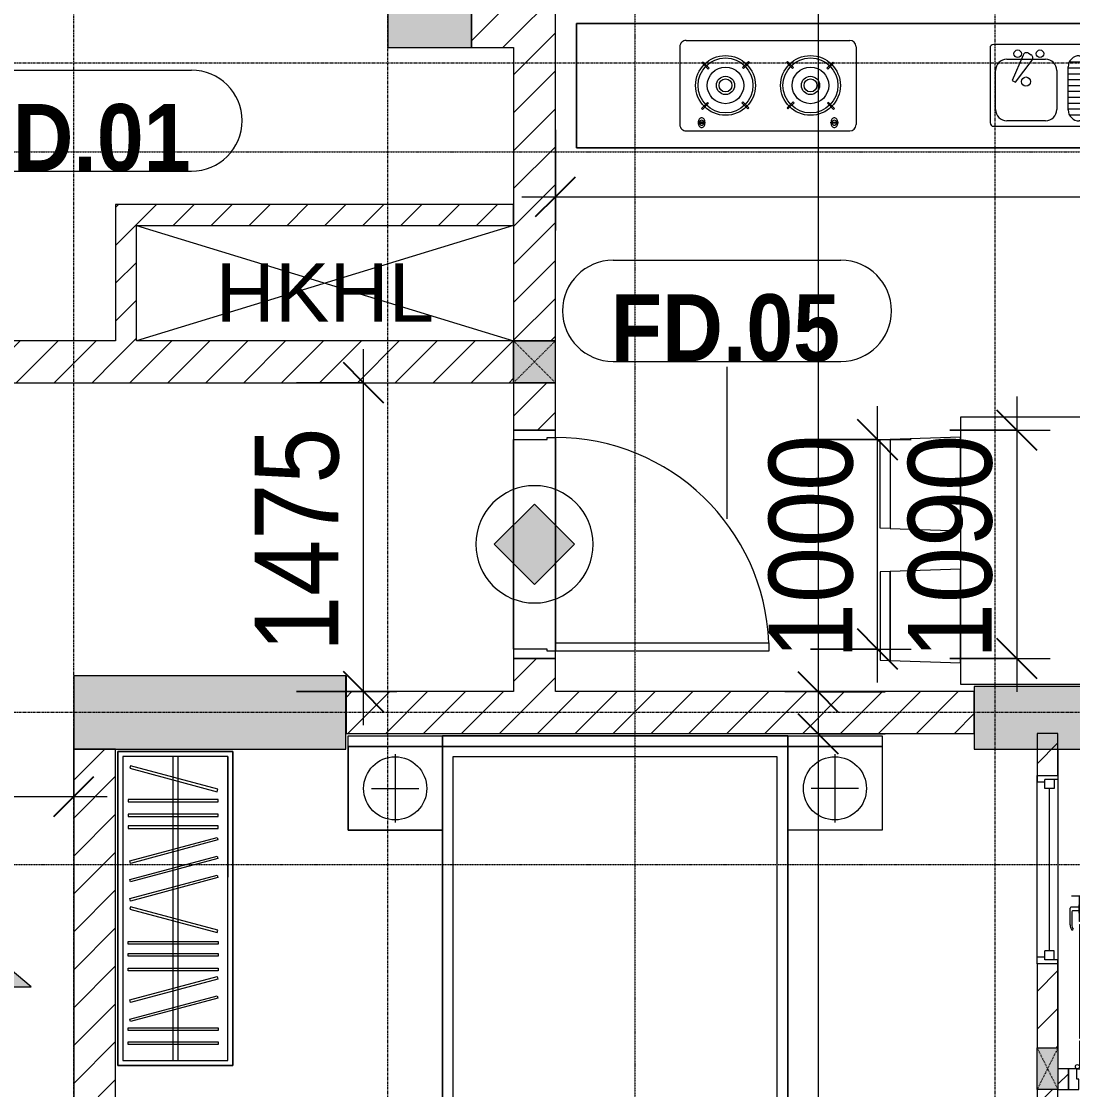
# Model space of a CAD drawing. Header units: millimetres. Extents: x 962 to 241049, y -15958 to 84407.
# Drawn here: x 107381 to 112402, y 68137 to 73237 of the extents above; entities that cross this region are included whole.
import ezdxf

# ---------------------------------------------------------------- set-up
doc = ezdxf.new("R2010")
doc.units = ezdxf.units.MM
for name, pattern in [('Dash', [6, 3, -3]), ('Dash Dot 3_16_', [7.9375, 4.7625, -1.5875, 0, -1.5875]), ('Grid Line', [22.225, 12.7, -3.175, 3.175, -3.175])]:
    doc.linetypes.add(name, pattern=pattern)
for name, color, linetype, lineweight in [('0-1', 7, 'Continuous', 5), ('0-2', 250, 'Continuous', 9), ('A-ANNO-DIMS', 211, 'Continuous', 9), ('A-ANNO-DIMS-160', 211, 'Continuous', 9), ('A-ANNO-NOTE', 131, 'Continuous', 9), ('A-DETL-GENF-1', 9, 'Continuous', 9), ('A-DETL-GENF-2', 1, 'Continuous', 9), ('A-DOOR-1', 254, 'Continuous', 9), ('A-DOOR-2', 9, 'Continuous', 9), ('A-DOOR-3', 1, 'Continuous', 9), ('A-DOOR-FRAM-1', 1, 'Continuous', 9), ('A-DOOR-IDEN', 31, 'Continuous', 9), ('A-FLOR', 192, 'Continuous', 9), ('A-FLOR-1', 250, 'Continuous', 9), ('A-FLOR-2', 9, 'Continuous', 9), ('A-GLAZ-1', 254, 'Continuous', 9), ('A-GLAZ-2', 9, 'Continuous', 9), ('A-WALL', 113, 'Continuous', 9), ('A-WALL-1', 253, 'Continuous', 18), ('A-WALL-2', 9, 'Continuous', 9), ('A-WALL-3', 113, 'Continuous', 18), ('A-WALL-PATT-1', 10, 'Continuous', 9), ('A-WALL-PATT-2', 111, 'Continuous', 9), ('G-ANNO-SYMB-1', 111, 'Dash Dot 3_16_', 18), ('G-ANNO-TEXT-1', 7, 'Continuous', 9), ('I-FURN', 30, 'Continuous', 9), ('I-FURN-1', 254, 'Continuous', 9), ('S-COLS', 52, 'Continuous', 9), ('S-COLS-1', 52, 'Continuous', 5), ('S-COLS-2', 7, 'Continuous', 18), ('S-COLS-4', 254, 'Continuous', 9), ('S-COLS-5', 253, 'Continuous', 18), ('S-COLS-6', 52, 'Continuous', 18), ('S-COLS-7', 52, 'Dash', 9), ('S-COLS-HDLN', 52, 'Dash', 9), ('S-COLS-HDLN-1', 9, 'Dash', 9), ('S-GRID-1', 1, 'Grid Line', 9)]:
    doc.layers.add(name, color=color, linetype=linetype, lineweight=lineweight)
doc.styles.add('Arial_10', font='arial_0.ttf', dxfattribs={"height": 280})
doc.styles.add('Arial_B_5', font='arialbd_0.ttf', dxfattribs={"width": 0.9, "height": 320})
doc.styles.add('UTM Avo', font='UTM Avo.ttf', dxfattribs={"width": 0.9, "height": 400})
doc.dimstyles.new('1_Dim_chi_tiet_2_5', dxfattribs={"dimscale": 304.8, "dimtxt": 399.720379, "dimasz": 0.629921, "dimexe": 0.524934, "dimexo": 0.0625, "dimgap": 0.052493, "dimtad": 1, "dimdec": 0, "dimrnd": 5, "dimzin": 0, "dimdsep": 46, "dimtxsty": 'UTM Avo', "dimblk1": 'OBLIQUE', "dimblk2": 'OBLIQUE', "dimsah": 1, "dimcen": 0.09, "dimdle": 0.524934, "dimazin": 0, "dimtfac": 1, "dimtdec": 4, "dimtix": 1, "dimtmove": 0, "dimatfit": 3, "dimfxl": 1.049869, "dimfxlon": 1, "dimtvp": 1, "dimtolj": 1, "dimtzin": 0, "dimarcsym": 2})
doc.dimstyles.new('1_Dim_chi_tiet_2_5_1', dxfattribs={"dimscale": 304.8, "dimtxt": 399.720379, "dimasz": 0.629921, "dimexe": 0.524934, "dimexo": 0.0625, "dimgap": 0.052493, "dimtad": 1, "dimdec": 0, "dimrnd": 5, "dimzin": 0, "dimdsep": 46, "dimtxsty": 'UTM Avo', "dimblk1": 'OBLIQUE', "dimblk2": 'OBLIQUE', "dimsah": 1, "dimcen": 0.09, "dimdle": 0.524934, "dimazin": 0, "dimtfac": 1, "dimtdec": 4, "dimtix": 1, "dimtmove": 0, "dimatfit": 3, "dimfxl": 1.049869, "dimfxlon": 1, "dimtvp": 1, "dimtolj": 1, "dimtzin": 0, "dimarcsym": 2})
pattern_1 = [(45, (0, 0), (-90.50967, 90.50967), [])]
pattern_2 = [(45, (63179.03, 0), (-90.50967, 90.50967), [])]

# ---------------------------------------------------------------- blocks, each defined once
blk = doc.blocks.new('NCV_TKTC_KET CAU_rvt-1-TKCS_MB TẦNG 1')
at = {"layer": 'S-COLS-1'}
for points in [[(46352.6, 73111.9), (46352.6, 73311.9), (45952.6, 73311.9), (45952.6, 73111.9)], [(45752.6, 69761.9), (45752.6, 70111.9), (44452.6, 70111.9), (44452.6, 69761.9), (44831.4, 69761.9)], [(49352.6, 69761.9), (49352.6, 70061.9), (48752.6, 70061.9), (48752.6, 69761.9)]]:
    blk.add_hatch(color=256, dxfattribs=at).paths.add_polyline_path(points)
at = {"layer": 'A-FLOR-1'}
blk.add_line((49152.9, 68237), (49152.9, 69761.9), dxfattribs=at)
at = {"layer": 'S-COLS-2'}
for p, q in [((45952.6, 73311.9), (45952.6, 73111.9)), ((46352.6, 73111.9), (46352.6, 73311.9)), ((45952.6, 73111.9), (46352.6, 73111.9)), ((44452.6, 70111.9), (44452.6, 69761.9)), ((45752.6, 70111.9), (44452.6, 70111.9)), ((45752.6, 69761.9), (45752.6, 70111.9)), ((49352.6, 70061.9), (48752.6, 70061.9)), ((48752.6, 70061.9), (48752.6, 69761.9)), ((44452.6, 69761.9), (45752.6, 69761.9)), ((48752.6, 69761.9), (49352.6, 69761.9))]:
    blk.add_line(p, q, dxfattribs=at)
blk = doc.blocks.new('M_Fixed - 900 x 1400-553215-TKCS_MB TẦNG 1')
at = {"layer": 'A-GLAZ-2'}
for p, q in [((-450, 37), (-418, 37)), ((-431, -63), (-431, 0)), ((-431, 0), (-387, 0)), ((-418, 0), (-418, 37)), ((-387, -44), (-387, 0)), ((387, 0), (431, 0)), ((387, -44), (387, 0)), ((418, 0), (418, 37)), ((450, 37), (418, 37)), ((431, -63), (431, 0)), ((-431, -44), (-387, -44)), ((-387, -22), (387, -22)), ((431, -44), (387, -44)), ((-450, -63), (-431, -63)), ((448.9, -63), (431, -63))]:
    blk.add_line(p, q, dxfattribs=at)
blk = doc.blocks.new('GIUONG NGU-2TAB-1600x2000 - GIUONG NGU-2TAB-1600x2000-851491-TKCS_MB TẦNG 1')
at = {"layer": 'I-FURN-1'}
for p, q in [((569.6, 2050), (1997.1, 2050)), ((1997.1, 2050), (569.6, 2050)), ((1997.1, 2000), (569.6, 2000)), ((458.5, 50), (458.5, 1938.9)), ((458.5, 1938.9), (458.5, 50)), ((508.5, 1938.9), (508.5, 100)), ((2058.2, 100), (2058.2, 1938.9)), ((2108.2, 1938.9), (2108.2, 50)), ((2108.2, 50), (2108.2, 1938.9)), ((8.5, 50), (8.5, 450.3)), ((8.5, 450.3), (458.5, 450.3)), ((8.5, 450.3), (458.5, 450.3)), ((8.5, 50), (8.5, 450.3)), ((233.5, 86.8), (233.5, 413.5)), ((458.5, 450.3), (458.5, 50)), ((458.5, 450.3), (458.5, 50)), ((2108.2, 50), (2108.2, 450.3)), ((2108.2, 450.3), (2558.2, 450.3)), ((2108.2, 450.3), (2108.2, 50)), ((2558.2, 450.3), (2108.2, 450.3)), ((2333.2, 86.8), (2333.2, 413.5)), ((2558.2, 450.3), (2558.2, 50)), ((2558.2, 50), (2558.2, 450.3)), ((120.2, 250.2), (346.8, 250.2)), ((2446.5, 250.2), (2219.8, 250.2)), ((508.5, 100), (2058.2, 100)), ((458.5, 50), (8.5, 50)), ((8.5, 0), (8.5, 50)), ((8.5, 50), (458.5, 50)), ((458.5, 50), (8.5, 50)), ((458.5, 0), (8.5, 0)), ((2108.2, 50), (458.5, 50)), ((458.5, 50), (458.5, 0)), ((458.5, 0), (458.5, 50)), ((458.5, 50), (2108.2, 50)), ((458.5, 50), (2108.2, 50)), ((2108.2, 0), (458.5, 0)), ((458.5, 0), (2108.2, 0)), ((2558.2, 50), (2108.2, 50)), ((2108.2, 50), (2558.2, 50)), ((2108.2, 0), (2108.2, 50)), ((2108.2, 50), (2108.2, 0)), ((2108.2, 50), (2558.2, 50)), ((2558.2, 0), (2108.2, 0)), ((2558.2, 50), (2558.2, 0))]:
    blk.add_line(p, q, dxfattribs=at)
for centre in [(233.5, 250.2), (2333.2, 250.2)]:
    blk.add_circle(centre, 150.7, dxfattribs=at)
for centre, radius, start, end in [((569.6, 1938.9), 111.1, 90, 180), ((569.6, 1938.9), 111.1, 90, 180), ((1997.1, 1938.9), 111.1, 0, 90), ((1997.1, 1938.9), 111.1, 360, 90), ((569.6, 1938.9), 61.1, 90, 180), ((1997.1, 1938.9), 61.1, 360, 90)]:
    blk.add_arc(centre, radius, start, end, dxfattribs=at)
blk = doc.blocks.new('TU QUAN AO-SUITE ROOM_3 - TU QUAN AO-SUITE ROOM_3-V13-TKCS_MB TẦNG 1')
at = {"layer": 'I-FURN-1'}
for p, q in [((-550, 1500), (0, 1500)), ((-550, 0), (-550, 1500)), ((0, 1500), (-550, 1500)), ((-550, 1500), (-550, 0)), ((0, 1500), (0, 0)), ((0, 0), (0, 1500)), ((-24, 1476), (-526, 1476)), ((-526, 1476), (-526, 600)), ((-526, 1476), (-526, 24)), ((-287, 576), (-287, 1476)), ((-263, 576), (-263, 1476)), ((-24, 24), (-24, 1476)), ((-480.1, 1386.9), (-480.1, 1398.9)), ((-480.1, 1398.9), (-50.1, 1398.9)), ((-480.1, 1386.9), (-480.1, 1398.9)), ((-50.1, 1386.9), (-480.1, 1386.9)), ((-50.1, 1398.9), (-50.1, 1386.9)), ((-480.1, 1320.5), (-480.1, 1332.5)), ((-480.1, 1332.5), (-50.1, 1332.5)), ((-480.1, 1320.5), (-480.1, 1332.5)), ((-50.1, 1332.5), (-50.1, 1320.5)), ((-50.1, 1320.5), (-480.1, 1320.5)), ((-478.3, 1178.1), (-61.3, 1289.9)), ((-58.2, 1278.3), (-475.2, 1166.5)), ((-61.3, 1289.9), (-58.2, 1278.3)), ((-478.3, 1086.9), (-61.3, 1198.6)), ((-475.2, 1166.5), (-478.3, 1178.1)), ((-58.2, 1187.1), (-475.2, 1075.3)), ((-61.3, 1198.6), (-58.2, 1187.1)), ((-475.2, 1075.3), (-478.3, 1086.9)), ((-480.1, 1035.3), (-480.1, 1047.3)), ((-480.1, 1047.3), (-50.1, 1047.3)), ((-480.1, 1035.3), (-480.1, 1047.3)), ((-50.1, 1035.3), (-480.1, 1035.3)), ((-50.1, 1047.3), (-50.1, 1035.3)), ((-480.1, 965.8), (-480.1, 977.8)), ((-480.1, 977.8), (-50.1, 977.8)), ((-480.1, 965.8), (-480.1, 977.8)), ((-50.1, 977.8), (-50.1, 965.8)), ((-50.1, 965.8), (-480.1, 965.8)), ((-480.1, 908.6), (-480.1, 920.6)), ((-480.1, 920.6), (-50.1, 920.6)), ((-480.1, 908.6), (-480.1, 920.6)), ((-50.1, 920.6), (-50.1, 908.6)), ((-50.1, 908.6), (-480.1, 908.6)), ((-475.2, 865.5), (-478.3, 853.9)), ((-478.3, 853.9), (-61.3, 742.1)), ((-58.2, 753.7), (-475.2, 865.5)), ((-478.3, 603.1), (-61.3, 714.9)), ((-61.3, 742.1), (-58.2, 753.7)), ((-61.3, 714.9), (-58.2, 703.3)), ((-58.2, 703.3), (-475.2, 591.5)), ((-478.3, 511.9), (-61.3, 623.6)), ((-58.2, 612.1), (-475.2, 500.3)), ((-61.3, 623.6), (-58.2, 612.1)), ((-550, 24), (-550, 576)), ((-526, 24), (-526, 600)), ((-475.2, 591.5), (-478.3, 603.1)), ((-287, 24), (-287, 576)), ((-263, 24), (-263, 576)), ((-478.3, 423.1), (-61.3, 534.9)), ((-475.2, 500.3), (-478.3, 511.9)), ((-58.2, 523.3), (-475.2, 411.5)), ((-61.3, 534.9), (-58.2, 523.3)), ((-475.2, 411.5), (-478.3, 423.1)), ((-480.1, 368.4), (-480.1, 356.4)), ((-50.1, 368.4), (-480.1, 368.4)), ((-50.1, 356.4), (-50.1, 368.4)), ((-480.1, 356.4), (-50.1, 356.4)), ((-480.1, 311.2), (-480.1, 299.2)), ((-50.1, 311.2), (-480.1, 311.2)), ((-50.1, 299.2), (-50.1, 311.2)), ((-480.1, 299.2), (-50.1, 299.2)), ((-480.1, 241.7), (-480.1, 229.7)), ((-50.1, 241.7), (-480.1, 241.7)), ((-480.1, 229.7), (-50.1, 229.7)), ((-50.1, 229.7), (-50.1, 241.7)), ((-475.2, 192.7), (-478.3, 181.1)), ((-478.3, 181.1), (-61.3, 69.4)), ((-58.2, 80.9), (-475.2, 192.7)), ((-61.3, 69.4), (-58.2, 80.9)), ((-526, 24), (-24, 24)), ((0, 0), (-550, 0)), ((-550, 0), (0, 0))]:
    blk.add_line(p, q, dxfattribs=at)
blk = doc.blocks.new('G1_SOF - BO TRU - 100x200-746114-TKCS_MB TẦNG 1')
at = {"layer": 'S-COLS'}
blk.add_hatch(color=256, dxfattribs=at).paths.add_polyline_path([(-50, -100), (50, -100), (50, 100), (-50, 100)])
at = {"layer": 'S-COLS-5'}
for p, q in [((-50, 100), (50, 100)), ((-50, -100), (-50, 100)), ((50, 100), (50, -100)), ((50, -100), (-50, -100))]:
    blk.add_line(p, q, dxfattribs=at)
at = {"layer": 'S-COLS-HDLN-1'}
for p, q in [((50, -100), (-50, 100)), ((-50, -100), (50, 100))]:
    blk.add_line(p, q, dxfattribs=at)
blk = doc.blocks.new('DOOR_CW_01 CANH MO-PANEL KINH - DIG_01-900x2200-CỬA NHÔM KÍNH-400868-TKCS_MB TẦNG 1')
at = {"layer": 'A-DETL-GENF-1'}
for p, q in [((-397, 872), (-357, 872)), ((-397, 752), (-397, 872)), ((-357, 872), (-357, 752)), ((-442, 737), (-442, 816.5)), ((-399, 820.5), (-438, 820.5)), ((-399, 831.8), (-397, 831.8)), ((-399, 792.2), (-399, 831.8)), ((-397, 792.2), (-397, 831.8)), ((-357, 792.2), (-357, 831.8)), ((-355, 831.8), (-357, 831.8)), ((-355, 792.2), (-355, 831.8)), ((-355, 820.5), (-316, 820.5)), ((-312, 737), (-312, 816.5)), ((-434, 799.5), (-434, 737)), ((-399, 803.5), (-430, 803.5)), ((-397, 792.2), (-399, 792.2)), ((-357, 792.2), (-355, 792.2)), ((-355, 803.5), (-324, 803.5)), ((-320, 799.5), (-320, 737)), ((-433.9, 711.2), (-427.3, 715.8)), ((-357, 752), (-397, 752)), ((-397, 738), (-391, 738)), ((-397, 738), (-397, 196)), ((-363, 752), (-391, 752)), ((-391, 752), (-391, 738)), ((-363, 738), (-363, 752)), ((-357, 738), (-363, 738)), ((-357, 196), (-357, 738)), ((-320.1, 711.2), (-326.7, 715.8)), ((-397, 196), (-391, 196)), ((-357, 182), (-397, 182)), ((-397, 182), (-397, 62)), ((-391, 196), (-391, 182)), ((-391, 182), (-363, 182)), ((-357, 196), (-363, 196)), ((-363, 182), (-363, 196)), ((-357, 62), (-357, 182)), ((-397, 62), (-357, 62))]:
    blk.add_line(p, q, dxfattribs=at)
blk.add_circle((-407, 60), 10, dxfattribs=at)
for centre, radius, start, end in [((-407, 60), 814, 360, 92), ((-438, 816.5), 4, 90, 180), ((-316, 816.5), 4, 0, 90), ((-430, 799.5), 4, 90, 180), ((-324, 799.5), 4, 360, 90), ((-397, 737), 45, 180, 215), ((-397, 737), 37, 180, 215), ((-357, 737), 37, 325, 0), ((-357, 737), 45, 325, 0)]:
    blk.add_arc(centre, radius, start, end, dxfattribs=at)
at = {"layer": 'A-DOOR-2'}
for p, q in [((-410, 50), (-450, 50)), ((-450, 50), (-450, -50)), ((-410, 0), (-410, 50)), ((-400, 0), (-410, 0)), ((-407, 50), (-382, 50)), ((-400, -50), (-400, 0)), ((410, 0), (400, 0)), ((400, 0), (400, -50)), ((450, 50), (410, 50)), ((410, 50), (410, 0)), ((450, -50), (450, 50)), ((-450, -50), (-400, -50)), ((400, -50), (450, -50))]:
    blk.add_line(p, q, dxfattribs=at)
blk = doc.blocks.new('HE BEP A1 - HE BEP A 2-944694-TKCS_MB TẦNG 1')
at = {"layer": 'I-FURN'}
for p, q in [((0, 0), (662.4, 0)), ((0, -594.4), (0, 0)), ((662.4, 0), (662.4, -594.4)), ((662.4, 0), (662.4, -594.4)), ((3700, 0), (662.4, 0)), ((3700, -594.4), (3700, 0)), ((3700, -594.4), (3700, 0)), ((3175.6, -81.2), (2394, -81.2)), ((844.9, -120.7), (844.9, -476.9)), ((1706.9, -103.2), (862.4, -103.2)), ((924.9, -128.9), (1298.3, -128.9)), ((1459, -129.9), (1644.4, -129.9)), ((1724.4, -476.9), (1724.4, -120.7)), ((2364, -483.2), (2364, -111.2)), ((2451.6, -118.3), (2484.1, -118.3)), ((2451.6, -122.3), (2451.6, -118.3)), ((2484.1, -122.3), (2451.6, -122.3)), ((2484.1, -118.3), (2484.1, -122.3)), ((3085.5, -118.3), (3085.5, -122.3)), ((3118, -118.3), (3085.5, -118.3)), ((3085.5, -122.3), (3118, -122.3)), ((3118, -122.3), (3118, -118.3)), ((3205.6, -483.2), (3205.6, -111.2)), ((871.5, -386.8), (871.5, -182.3)), ((871.5, -184.9), (1351.6, -184.9)), ((877.9, -156.9), (1345.2, -156.9)), ((1351.6, -182.3), (1351.6, -386.8)), ((1405.6, -369.9), (1405.6, -183.2)), ((1697.8, -183.2), (1697.8, -369.9)), ((2471.8, -183.9), (2467.4, -188.3)), ((2467.4, -188.3), (2496.5, -217.4)), ((2500.9, -213), (2471.8, -183.9)), ((2689.3, -186.7), (2660.2, -215.8)), ((2664.6, -220.2), (2693.7, -191.1)), ((2693.7, -191.1), (2689.3, -186.7)), ((2875.9, -191.1), (2880.3, -186.7)), ((2905, -220.2), (2875.9, -191.1)), ((2880.3, -186.7), (2909.4, -215.8)), ((3068.7, -213), (3097.9, -183.9)), ((3102.3, -188.3), (3073.1, -217.4)), ((3097.9, -183.9), (3102.3, -188.3)), ((871.5, -212.9), (1351.6, -212.9)), ((871.5, -240.9), (1351.6, -240.9)), ((2496.5, -217.4), (2500.9, -213)), ((2660.2, -215.8), (2664.6, -220.2)), ((2909.4, -215.8), (2905, -220.2)), ((3073.1, -217.4), (3068.7, -213)), ((871.5, -268.9), (1351.6, -268.9)), ((871.5, -296.9), (1351.6, -296.9)), ((871.5, -324.9), (1351.6, -324.9)), ((871.5, -352.9), (1351.6, -352.9)), ((1602.7, -313.4), (1523.8, -418.4)), ((1566.6, -443.1), (1618.1, -322.3)), ((1618.1, -322.3), (1602.7, -313.4)), ((871.5, -380.9), (1351.6, -380.9)), ((2470.1, -405.9), (2499.2, -376.7)), ((2474.5, -410.3), (2470.1, -405.9)), ((2503.6, -381.1), (2474.5, -410.3)), ((2499.2, -376.7), (2503.6, -381.1)), ((2663, -383.9), (2667.3, -379.5)), ((2692.1, -413), (2663, -383.9)), ((2667.3, -379.5), (2696.5, -408.6)), ((2902.3, -379.5), (2873.2, -408.6)), ((2877.5, -413), (2906.7, -383.9)), ((2906.7, -383.9), (2902.3, -379.5)), ((3070.4, -376.7), (3066, -381.1)), ((3066, -381.1), (3095.1, -410.3)), ((3099.5, -405.9), (3070.4, -376.7)), ((3095.1, -410.3), (3099.5, -405.9)), ((876.4, -408.9), (1346.8, -408.9)), ((1298.3, -440.1), (924.9, -440.1)), ((1644.4, -423.2), (1459, -423.2)), ((1541.1, -452.3), (1528.6, -445.1)), ((2696.5, -408.6), (2692.1, -413)), ((2873.2, -408.6), (2877.5, -413)), ((862.4, -494.4), (1706.9, -494.4)), ((3175.6, -513.2), (2394, -513.2)), ((662.4, -594.4), (0, -594.4)), ((662.4, -594.4), (3700, -594.4))]:
    blk.add_line(p, q, dxfattribs=at)
for centre, radius in [((2581.9, -298.5), 142.6), ((2581.9, -298.5), 131.3), ((2987.7, -298.5), 142.6), ((2987.7, -298.5), 131.3), ((2581.9, -298.5), 87.2), ((2581.9, -298.5), 43.6), ((2987.7, -298.5), 87.2), ((2987.7, -298.5), 43.6), ((1552.8, -316.6), 22.2), ((2581.9, -298.5), 30.9), ((2987.7, -298.5), 30.9), ((1485.9, -449.9), 17.8), ((1592.6, -449.9), 17.8)]:
    blk.add_circle(centre, radius, dxfattribs=at)
for centre, radius, start, end in [((2394, -111.2), 30, 90, 180), ((2471.3, -114.5), 18.1, 120.7976, 145.204), ((2467.9, -108.8), 11.5, 90, 120.7976), ((2467.9, -108.8), 11.5, 59.2024, 90), ((2464.5, -114.5), 18.1, 34.796, 59.2024), ((3105.2, -114.5), 18.1, 120.7976, 145.204), ((3101.8, -108.8), 11.5, 90, 120.7976), ((3101.8, -108.8), 11.5, 59.2024, 90), ((3098.4, -114.5), 18.1, 34.796, 59.2024), ((3175.6, -111.2), 30, 360, 90), ((862.4, -120.7), 17.5, 90, 180), ((924.9, -182.3), 53.3, 90, 180), ((1298.3, -182.3), 53.3, 0, 90), ((1459, -183.2), 53.3, 90, 180), ((1644.4, -183.2), 53.3, 0, 90), ((1706.9, -120.7), 17.5, 0, 90), ((2485.1, -120.7), 33.5, 163.9419, 180), ((2485.1, -120.7), 33.5, 180, 196.0581), ((2476.6, -118.2), 24.7, 145.204, 163.9419), ((2476.6, -123.1), 24.7, 196.0581, 214.796), ((2467.8, -120.3), 11.6, 9.7177, 170.2823), ((2467.8, -120.3), 11.6, 189.9102, 350.0898), ((2471.3, -126.9), 18.1, 214.796, 239.2024), ((2467.9, -132.6), 11.5, 239.2024, 270), ((2467.9, -132.6), 11.5, 270, 300.7976), ((2464.5, -126.9), 18.1, 300.7976, 325.204), ((2459.1, -118.2), 24.7, 16.0581, 34.796), ((2459.1, -123.1), 24.7, 325.204, 343.9419), ((2450.6, -120.7), 33.5, 0, 16.0581), ((2450.6, -120.7), 33.5, 343.9419, 0), ((3119, -120.7), 33.5, 163.9419, 180), ((3119, -120.7), 33.5, 180, 196.0581), ((3110.5, -118.2), 24.7, 145.204, 163.9419), ((3110.5, -123.1), 24.7, 196.0581, 214.796), ((3105.2, -126.9), 18.1, 214.796, 239.2024), ((3101.8, -120.3), 11.6, 9.7177, 170.2823), ((3101.8, -120.3), 11.6, 189.9102, 350.0898), ((3101.8, -132.6), 11.5, 239.2024, 270), ((3101.8, -132.6), 11.5, 270, 300.7976), ((3098.4, -126.9), 18.1, 300.7976, 325.204), ((3093, -118.2), 24.7, 16.0581, 34.796), ((3093, -123.1), 24.7, 325.204, 343.9419), ((3084.5, -120.7), 33.5, 0, 16.0581), ((3084.5, -120.7), 33.5, 343.9419, 0), ((924.9, -386.8), 53.3, 180, 270), ((1298.3, -386.8), 53.3, 270, 0), ((1459, -369.9), 53.3, 180, 270), ((1644.4, -369.9), 53.3, 270, 0), ((1537.5, -429.7), 17.8, 140.5382, 240.0479), ((1549.9, -436.9), 17.8, 240.0479, 339.4621), ((862.4, -476.9), 17.5, 180, 270), ((1706.9, -476.9), 17.5, 270, 0), ((2394, -483.2), 30, 180, 270), ((3175.6, -483.2), 30, 270, 0)]:
    blk.add_arc(centre, radius, start, end, dxfattribs=at)
at = {"layer": 'I-FURN-1'}
for p, q in [((0, 0), (3700, 0)), ((0, -594.4), (0, 0)), ((3700, 0), (3700, -594.4)), ((3700, -594.4), (0, -594.4))]:
    blk.add_line(p, q, dxfattribs=at)
blk = doc.blocks.new('RES_BAN AN 1 - RES_BAN AN 1-V21-TKCS_MB TẦNG 1')
at = {"layer": 'I-FURN-1'}
for p, q in [((-425, 0), (-425, -1275)), ((425, 0), (-425, 0)), ((425, -1275), (425, 0)), ((-761.9, -113.5), (-809.6, -115.1)), ((-809.6, -115.1), (-809.6, -536.9)), ((-761.9, -113.5), (-425, -102.3)), ((-761.9, -538.5), (-761.9, -113.5)), ((-761.9, -538.5), (-761.9, -113.5)), ((-425, -102.3), (-425, -549.7)), ((425, -102.3), (425, -549.7)), ((761.9, -113.5), (425, -102.3)), ((761.9, -538.5), (761.9, -113.5)), ((761.9, -113.5), (761.9, -538.5)), ((809.6, -115.1), (761.9, -113.5)), ((809.6, -536.9), (809.6, -115.1)), ((-809.6, -536.9), (-761.9, -538.5)), ((-425, -549.7), (-761.9, -538.5)), ((425, -549.7), (761.9, -538.5)), ((761.9, -538.5), (809.6, -536.9)), ((-809.6, -745.3), (-761.9, -743.8)), ((-809.6, -1167.2), (-809.6, -745.3)), ((-761.9, -743.8), (-425, -732.5)), ((-761.9, -1168.8), (-761.9, -743.8)), ((-761.9, -743.8), (-761.9, -1168.8)), ((-425, -732.5), (-425, -1180)), ((425, -732.5), (425, -1180)), ((761.9, -743.8), (425, -732.5)), ((761.9, -743.8), (809.6, -745.3)), ((761.9, -1168.8), (761.9, -743.8)), ((761.9, -1168.8), (761.9, -743.8)), ((809.6, -745.3), (809.6, -1167.2)), ((-761.9, -1168.8), (-809.6, -1167.2)), ((-425, -1180), (-761.9, -1168.8)), ((425, -1180), (761.9, -1168.8)), ((809.6, -1167.2), (761.9, -1168.8)), ((-425, -1275), (425, -1275))]:
    blk.add_line(p, q, dxfattribs=at)
blk = doc.blocks.new('NCV_TKTC_TANG 1_rvt-1-TKCS_MB TẦNG 1')
at = {"layer": 'A-WALL-PATT-1'}
h = blk.add_hatch(dxfattribs=at)
h.set_pattern_fill('FP_1', color=256, style=0, pattern_type=2)
h.set_pattern_definition(pattern_1)
h.paths.add_polyline_path([(49052.6, 64936.9), (49052.6, 64936.9), (49052.6, 65036.9), (49152.6, 65036.9), (49152.6, 65837.4), (49052.6, 65837.4)])
h.paths.add_polyline_path([(49052.6, 66637.4), (49152.6, 66637.4), (49152.6, 66937), (49052.6, 66937), (49052.6, 66736.9)])
h.paths.add_polyline_path([(49052.6, 67837), (49152.6, 67837), (49152.6, 68136.9), (49052.6, 68136.9), (49052.6, 68060.1)])
h.paths.add_polyline_path([(49052.6, 68336.9), (49152.6, 68336.9), (49152.6, 68737), (49052.6, 68737)])
h.paths.add_polyline_path([(49052.6, 69637), (49152.6, 69637), (49152.6, 69836.9), (49052.6, 69836.9)])
h = blk.add_hatch(dxfattribs=at)
h.set_pattern_fill('FP_1', color=256, style=0, pattern_type=2)
h.set_pattern_definition(pattern_1)
h.paths.add_polyline_path([(49202.6, 68136.9), (49202.6, 68236.9), (49152.6, 68236.9), (49152.6, 68136.9)])
h.paths.add_polyline_path([(50102.6, 68136.9), (50152.6, 68136.9), (50152.6, 68236.9), (50102.6, 68236.9)])
at = {"layer": 'A-FLOR-2'}
for p, q in [((46752.6, 71250.3), (46752.6, 70230.3)), ((46752.7, 70187.4), (46752.7, 71277.4)), ((46552.7, 71240.3), (46552.7, 70240.3))]:
    blk.add_line(p, q, dxfattribs=at)
at = {"layer": 'A-WALL-1'}
for p, q in [((49152.6, 69836.9), (49052.6, 69836.9)), ((49052.6, 69836.9), (49052.6, 69637)), ((49152.6, 69637), (49152.6, 69836.9)), ((49052.6, 69637), (49152.6, 69637)), ((49152.6, 68737), (49052.6, 68737)), ((49052.6, 68737), (49052.6, 68336.9)), ((49152.6, 68336.9), (49152.6, 68737)), ((49202.6, 68236.9), (49152.6, 68236.9)), ((49202.6, 68136.9), (49202.6, 68236.9)), ((49052.6, 68136.9), (49052.6, 67837)), ((49152.6, 67837), (49152.6, 68136.9)), ((49152.6, 68136.9), (49202.6, 68136.9))]:
    blk.add_line(p, q, dxfattribs=at)
at = {"layer": 'A-WALL-2'}
for p, q in [((49052.6, 68737), (49052.6, 69637)), ((49152.6, 69637), (49152.6, 68737))]:
    blk.add_line(p, q, dxfattribs=at)
at = {"layer": 'A-DOOR-1'}
blk.add_blockref('DOOR_CW_01 CANH MO-PANEL KINH - DIG_01-900x2200-CỬA NHÔM KÍNH-400868-TKCS_MB TẦNG 1', (49652.6, 68186.9), dxfattribs=at)
at = {"layer": 'A-GLAZ-1', "rotation": 90.00000000000092}
blk.add_blockref('M_Fixed - 900 x 1400-553215-TKCS_MB TẦNG 1', (49089.6, 69187), dxfattribs=at)
at = {"layer": 'I-FURN-1', "rotation": 180}
for name, p in [('HE BEP A1 - HE BEP A 2-944694-TKCS_MB TẦNG 1', (50552.6, 72632.6)), ('RES_BAN AN 1 - RES_BAN AN 1-V21-TKCS_MB TẦNG 1', (49112.6, 70071.9)), ('GIUONG NGU-2TAB-1600x2000 - GIUONG NGU-2TAB-1600x2000-851491-TKCS_MB TẦNG 1', (48320.9, 69825.3)), ('TU QUAN AO-SUITE ROOM_3 - TU QUAN AO-SUITE ROOM_3-V13-TKCS_MB TẦNG 1', (44662.6, 69752))]:
    blk.add_blockref(name, p, dxfattribs=at)
at = {"layer": 'S-COLS-4', "rotation": 180}
blk.add_blockref('G1_SOF - BO TRU - 100x200-746114-TKCS_MB TẦNG 1', (49102.6, 68236.9), dxfattribs=at)
blk = doc.blocks.new('G1_SOF - BO TRU - 200x200-3050151-TKCS_MB TẦNG 1')
at = {"layer": 'S-COLS-HDLN'}
for p, q in [((-100, 100), (100, -100)), ((100, 100), (-100, -100))]:
    blk.add_line(p, q, dxfattribs=at)
blk = doc.blocks.new('FD_05 - FD_05-1000x2200mm-835434-TKCS_MB TẦNG 1')
at = {"layer": 'A-DETL-GENF-2'}
for p, q in [((470, 100), (470, 1120)), ((470, 1120), (510, 1120)), ((510, 1120), (510, 100)), ((510, 100), (470, 100))]:
    blk.add_line(p, q, dxfattribs=at)
blk.add_arc((510, 100), 1020, 92.2475, 180, dxfattribs=at)
at = {"layer": 'A-DOOR-FRAM-1'}
for p, q in [((-510, 100), (-545, 100)), ((-545, 100), (-545, -100)), ((-510, 60), (-510, 100)), ((-500, 60), (-510, 60)), ((-500, -100), (-500, 60)), ((510, 60), (500, 60)), ((500, 60), (500, -100)), ((545, 100), (510, 100)), ((510, 100), (510, 60)), ((545, -100), (545, 100)), ((-545, -100), (-500, -100)), ((500, -100), (545, -100))]:
    blk.add_line(p, q, dxfattribs=at)
blk = doc.blocks.new('DIMBLOCK164-TKCS_MB TẦNG 1')
at = {"layer": 'A-ANNO-DIMS-160'}
for p, q in [((109015.1, 69876.9), (109015.1, 71671.9)), ((108695.1, 71511.9), (109175.1, 71511.9)), ((109015.1, 71511.9), (108695.1, 71511.9)), ((108695.1, 70036.9), (109175.1, 70036.9)), ((109015.1, 70036.9), (108695.1, 70036.9))]:
    blk.add_line(p, q, dxfattribs=at)
at = {"layer": 'A-ANNO-DIMS-160', "lineweight": 25}
for p, q in [((109015.1, 71511.9), (108919.1, 71607.9)), ((109015.1, 71511.9), (109111.1, 71415.9)), ((109015.1, 70036.9), (108919.1, 70132.9)), ((109015.1, 70036.9), (109111.1, 69940.9))]:
    blk.add_line(p, q, dxfattribs=at)
at = {"layer": 'A-ANNO-DIMS-160', "color": 0, "insert": (108495.4, 70226.7), "char_height": 400, "width": 1314.636, "attachment_point": 1, "rotation": 90, "line_spacing_factor": 1.110334, "style": 'UTM Avo'}
blk.add_mtext('1475', dxfattribs=at)
blk = doc.blocks.new('_Oblique')
at = {"color": 0, "linetype": 'ByBlock', "lineweight": -2}
blk.add_line((-0.5, -0.5), (0.5, 0.5), dxfattribs=at)
blk = doc.blocks.new('DIMBLOCK171-TKCS_MB TẦNG 1')
at = {"layer": 'A-ANNO-DIMS-160'}
for p, q in [((111186.6, 78196.9), (111186.6, 69875.3)), ((111506.6, 78036.9), (111026.6, 78036.9)), ((111186.6, 78036.9), (111506.6, 78036.9)), ((111506.6, 70035.3), (111026.6, 70035.3)), ((111186.6, 70035.3), (111506.6, 70035.3))]:
    blk.add_line(p, q, dxfattribs=at)
at = {"layer": 'A-ANNO-DIMS-160', "lineweight": 25}
for p, q in [((111186.6, 78036.9), (111090.6, 78132.9)), ((111186.6, 78036.9), (111282.6, 77940.9)), ((111186.6, 70035.3), (111090.6, 70131.3)), ((111186.6, 70035.3), (111282.6, 69939.3))]:
    blk.add_line(p, q, dxfattribs=at)
at = {"layer": 'A-ANNO-DIMS-160', "color": 0, "insert": (110667, 73488.4), "char_height": 400, "width": 1314.636, "attachment_point": 1, "rotation": 90, "line_spacing_factor": 1.110334, "style": 'UTM Avo'}
blk.add_mtext('8000', dxfattribs=at)
blk = doc.blocks.new('DIMBLOCK179-TKCS_MB TẦNG 1')
at = {"layer": 'A-ANNO-DIMS-160'}
for p, q in [((111186.6, 69995.3), (111186.6, 61676.9)), ((111506.6, 69835.3), (111026.6, 69835.3)), ((111186.6, 69835.3), (111506.6, 69835.3)), ((111506.6, 61836.9), (111026.6, 61836.9)), ((111186.6, 61836.9), (111506.6, 61836.9))]:
    blk.add_line(p, q, dxfattribs=at)
at = {"layer": 'A-ANNO-DIMS-160', "lineweight": 25}
for p, q in [((111186.6, 69835.3), (111090.6, 69931.3)), ((111186.6, 69835.3), (111282.6, 69739.3)), ((111186.6, 61836.9), (111090.6, 61932.9)), ((111186.6, 61836.9), (111282.6, 61740.9))]:
    blk.add_line(p, q, dxfattribs=at)
at = {"layer": 'A-ANNO-DIMS-160', "color": 0, "insert": (110667, 65288.4), "char_height": 400, "width": 1314.636, "attachment_point": 1, "rotation": 90, "line_spacing_factor": 1.110334, "style": 'UTM Avo'}
blk.add_mtext('8000', dxfattribs=at)
blk = doc.blocks.new('HDNDCT_GHI CHÚ CỬA CHỐNG CHÁY EI30 - HDNDCT_GHI CHÚ CỬA CHỐNG CHÁY EI30-2461928-TKCS_MB TẦNG 1')
at = {"layer": 'A-ANNO-NOTE'}
blk.add_hatch(color=256, dxfattribs=at).paths.add_polyline_path([(-1.2, 0), (0, 1.2), (1.2, 0), (0, -1.2)])
for p, q in [((0, 1.2), (-1.2, 0)), ((1.2, 0), (0, 1.2)), ((-1.2, 0), (0, -1.2)), ((0, -1.2), (1.2, 0))]:
    blk.add_line(p, q, dxfattribs=at)
for start, end in [(360, 180), (180, 360)]:
    blk.add_arc((0, 0), 1.75, start, end, dxfattribs=at)
blk = doc.blocks.new('HDNDCT_MŨI TÊN THOÁT HIỂM - HDNDCT_MŨI TÊN THOÁT HIỂM-1614704-TKCS_MB TẦNG 1')
at = {"layer": 'A-ANNO-NOTE'}
h = blk.add_hatch(color=256, dxfattribs=at)
h.paths.add_polyline_path([(-3.153, 0), (0.5, 4.353), (0.5, -4.353)])
h.paths.add_polyline_path([(-2.5, 0), (0, -2.979), (0, 2.979)])
blk.add_hatch(color=256, dxfattribs=at).paths.add_polyline_path([(0, 2.979), (0, -2.979), (-2.5, 0)])
for p, q in [((0.5, 4.353), (-3.153, 0)), ((0.5, -4.353), (0.5, 4.353)), ((-2.5, 0), (0, 2.979)), ((0, 2.979), (-2.5, 0)), ((0, 2.979), (0, -2.979)), ((0, -2.979), (0, 2.979)), ((-3.153, 0), (0.5, -4.353)), ((0, -2.979), (-2.5, 0)), ((-2.5, 0), (0, -2.979))]:
    blk.add_line(p, q, dxfattribs=at)
blk = doc.blocks.new('DIMBLOCK242-TKCS_MB TẦNG 1')
at = {"layer": 'A-ANNO-DIMS-160'}
for p, q in [((112134.8, 71445.3), (112134.8, 70035.3)), ((111814.8, 71285.3), (112294.8, 71285.3)), ((112134.8, 71285.3), (111814.8, 71285.3)), ((111814.8, 70195.3), (112294.8, 70195.3)), ((112134.8, 70195.3), (111814.8, 70195.3))]:
    blk.add_line(p, q, dxfattribs=at)
at = {"layer": 'A-ANNO-DIMS-160', "lineweight": 25}
for p, q in [((112134.8, 71285.3), (112038.8, 71381.3)), ((112134.8, 71285.3), (112230.8, 71189.3)), ((112134.8, 70195.3), (112038.8, 70291.3)), ((112134.8, 70195.3), (112230.8, 70099.3))]:
    blk.add_line(p, q, dxfattribs=at)
at = {"layer": 'A-ANNO-DIMS-160', "color": 0, "insert": (111615.2, 70192.5), "char_height": 400, "width": 1314.636, "attachment_point": 1, "rotation": 90, "line_spacing_factor": 1.110334, "style": 'UTM Avo'}
blk.add_mtext('1090', dxfattribs=at)
blk = doc.blocks.new('DIMBLOCK243-TKCS_MB TẦNG 1')
at = {"layer": 'A-ANNO-DIMS-160'}
for p, q in [((111470, 70080.3), (111470, 71400.3)), ((111150, 71240.3), (111630, 71240.3)), ((111470, 71240.3), (111150, 71240.3)), ((111150, 70240.3), (111630, 70240.3)), ((111470, 70240.3), (111150, 70240.3))]:
    blk.add_line(p, q, dxfattribs=at)
at = {"layer": 'A-ANNO-DIMS-160', "lineweight": 25}
for p, q in [((111470, 71240.3), (111374, 71336.3)), ((111470, 71240.3), (111566, 71144.3)), ((111470, 70240.3), (111374, 70336.3)), ((111470, 70240.3), (111566, 70144.3))]:
    blk.add_line(p, q, dxfattribs=at)
at = {"layer": 'A-ANNO-DIMS-160', "color": 0, "insert": (110950.3, 70192.5), "char_height": 400, "width": 1314.636, "attachment_point": 1, "rotation": 90, "line_spacing_factor": 1.110334, "style": 'UTM Avo'}
blk.add_mtext('1000', dxfattribs=at)
blk = doc.blocks.new('STN_Door Tag - STN_Door Tag-1788670-TKCS_MB TẦNG 1')
at = {"layer": 'A-DOOR-IDEN'}
for p, q in [((-3.37, 1.495), (3.431, 1.495)), ((-3.37, -1.524), (3.431, -1.524))]:
    blk.add_line(p, q, dxfattribs=at)
for centre, start, end in [((-3.37, -0.015), 90, 270), ((3.431, -0.015), 270, 90)]:
    blk.add_arc(centre, 1.509, start, end, dxfattribs=at)
blk = doc.blocks.new('DIMBLOCK321-TKCS_MB TẦNG 1')
at = {"layer": 'A-ANNO-DIMS-160'}
for p, q in [((105581.6, 69855.6), (105581.6, 69375.6)), ((105581.6, 69535.6), (105581.6, 69855.6)), ((107631.6, 69855.6), (107631.6, 69375.6)), ((107631.6, 69535.6), (107631.6, 69855.6)), ((105421.6, 69535.6), (107791.6, 69535.6))]:
    blk.add_line(p, q, dxfattribs=at)
at = {"layer": 'A-ANNO-DIMS-160', "lineweight": 25}
for p, q in [((105581.6, 69535.6), (105677.6, 69631.6)), ((107631.6, 69535.6), (107727.6, 69631.6)), ((105581.6, 69535.6), (105485.6, 69439.6)), ((107631.6, 69535.6), (107535.6, 69439.6))]:
    blk.add_line(p, q, dxfattribs=at)
at = {"layer": 'A-ANNO-DIMS-160', "color": 0, "insert": (106058.8, 70055.2), "char_height": 400, "width": 1314.636, "attachment_point": 1, "line_spacing_factor": 1.110334, "style": 'UTM Avo'}
blk.add_mtext('2050', dxfattribs=at)
blk = doc.blocks.new('DIMBLOCK365-TKCS_MB TẦNG 1')
at = {"layer": 'A-ANNO-DIMS-160'}
for p, q in [((109931.6, 72719.2), (109931.6, 72239.2)), ((109931.6, 72399.2), (109931.6, 72719.2)), ((116731.6, 72719.2), (116731.6, 72239.2)), ((116731.6, 72399.2), (116731.6, 72719.2)), ((109771.6, 72399.2), (116891.6, 72399.2))]:
    blk.add_line(p, q, dxfattribs=at)
at = {"layer": 'A-ANNO-DIMS-160', "lineweight": 25}
for p, q in [((109931.6, 72399.2), (110027.6, 72495.2)), ((116731.6, 72399.2), (116827.6, 72495.2)), ((109931.6, 72399.2), (109835.6, 72303.2)), ((116731.6, 72399.2), (116635.6, 72303.2))]:
    blk.add_line(p, q, dxfattribs=at)
at = {"layer": 'A-ANNO-DIMS-160', "color": 0, "insert": (112783.8, 72918.8), "char_height": 400, "width": 1314.636, "attachment_point": 1, "line_spacing_factor": 1.110334, "style": 'UTM Avo'}
blk.add_mtext('6800', dxfattribs=at)

msp = doc.modelspace()

# ---------------------------------------------------------------- hatches: boundary and pattern name
at = {"layer": 'A-WALL-PATT-2'}
h = msp.add_hatch(dxfattribs=at)
h.set_pattern_fill('FP_1', color=256, style=0, pattern_type=2)
h.set_pattern_definition(pattern_2)
h.paths.add_polyline_path([(109931.6, 70036.9), (109931.6, 70195.3), (109731.6, 70195.3), (109731.6, 70036.9)])
h.paths.add_polyline_path([(109931.6, 71285.3), (109931.6, 71511.9), (109731.6, 71511.9), (109731.6, 71285.3)])
h.paths.add_polyline_path([(109731.6, 71711.9), (109931.6, 71711.9), (109931.6, 74516.9), (109731.6, 74516.9), (109731.6, 72292.8)])
h = msp.add_hatch(dxfattribs=at)
h.set_pattern_fill('FP_1', color=256, style=0, pattern_type=2)
h.set_pattern_definition(pattern_2)
h.paths.add_polyline_path([(109531.6, 73111.9), (109731.6, 73111.9), (109731.6, 73311.9), (109531.6, 73311.9)])
h = msp.add_hatch(dxfattribs=at)
h.set_pattern_fill('FP_1', color=256, style=0, pattern_type=2)
h.set_pattern_definition(pattern_2)
h.paths.add_polyline_path([(107931.6, 71711.9), (107931.6, 72361.9), (107831.6, 72361.9), (107831.6, 71711.9)])
h = msp.add_hatch(dxfattribs=at)
h.set_pattern_fill('FP_1', color=256, style=0, pattern_type=2)
h.set_pattern_definition(pattern_2)
h.paths.add_polyline_path([(109731.6, 72261.9), (109731.6, 72361.9), (107931.6, 72361.9), (107931.6, 72261.9), (108010.4, 72261.9)])
h = msp.add_hatch(dxfattribs=at)
h.set_pattern_fill('FP_1', color=256, style=0, pattern_type=2)
h.set_pattern_definition(pattern_2)
h.paths.add_polyline_path([(107831.6, 71511.9), (107831.6, 71711.9), (106821.7, 71711.9), (106821.7, 71511.9)])
h.paths.add_polyline_path([(105531.7, 71511.9), (105531.7, 71711.9), (105231.7, 71711.9), (105231.7, 71511.9)])
h = msp.add_hatch(dxfattribs=at)
h.set_pattern_fill('FP_1', color=256, style=0, pattern_type=2)
h.set_pattern_definition(pattern_2)
h.paths.add_polyline_path([(109731.6, 71511.9), (109731.6, 71711.9), (107831.6, 71711.9), (107831.6, 71511.9), (108010.4, 71511.9)])
h = msp.add_hatch(dxfattribs=at)
h.set_pattern_fill('FP_1', color=256, style=0, pattern_type=2)
h.set_pattern_definition(pattern_2)
h.paths.add_polyline_path([(111931.6, 69836.9), (111931.6, 70036.9), (108931.7, 70036.9), (108931.7, 69836.9), (111234.4, 69836.9)])
h = msp.add_hatch(dxfattribs=at)
h.set_pattern_fill('FP_1', color=256, style=0, pattern_type=2)
h.set_pattern_definition(pattern_2)
h.paths.add_polyline_path([(107831.6, 61961.9), (107831.6, 62061.9), (107631.6, 62061.9), (107631.6, 61961.9)])
h.paths.add_polyline_path([(107831.6, 63151.9), (107831.6, 64835.3), (107631.6, 64835.3), (107631.6, 63151.9)])
h.paths.add_polyline_path([(107631.6, 65035.3), (107831.6, 65035.3), (107831.6, 69761.9), (107631.6, 69761.9), (107631.6, 65943.7)])
at = {"layer": 'S-COLS-1'}
msp.add_hatch(color=256, dxfattribs=at).paths.add_polyline_path([(109931.6, 71511.9), (109931.6, 71711.9), (109731.6, 71711.9), (109731.6, 71511.9)])

# ---------------------------------------------------------------- linework, layer by layer
at = {"layer": '0-2'}
for p, q in [((107931.6, 72261.9), (109731.6, 71711.9)), ((109731.6, 72261.9), (107931.6, 71711.9))]:
    msp.add_line(p, q, dxfattribs=at)
at = {"layer": 'A-DOOR-IDEN'}
msp.add_line((110751.3, 70862.7), (110751.3, 71587.1), dxfattribs=at)
at = {"layer": 'A-FLOR'}
msp.add_line((108931.7, 70111.9), (108931.7, 70036.9), dxfattribs=at)
at = {"layer": 'A-WALL'}
for p, q in [((109731.6, 71511.9), (109731.6, 71711.9)), ((109731.6, 71711.9), (109931.6, 71711.9)), ((109931.6, 71511.9), (109731.6, 71511.9)), ((109931.6, 71250.3), (109931.6, 70230.3)), ((109731.6, 70240.3), (109731.6, 71240.3))]:
    msp.add_line(p, q, dxfattribs=at)
at = {"layer": 'A-WALL-3'}
for p, q in [((109931.6, 71711.9), (109931.6, 74516.9)), ((109531.6, 73311.9), (109531.6, 73111.9)), ((109531.6, 73111.9), (109731.6, 73111.9)), ((109731.6, 73111.9), (109731.6, 71711.9)), ((107831.6, 72361.9), (107831.6, 71711.9)), ((109731.6, 72361.9), (107831.6, 72361.9)), ((109731.6, 72261.9), (109731.6, 72361.9)), ((107931.6, 71711.9), (107931.6, 72261.9)), ((107931.6, 72261.9), (109731.6, 72261.9)), ((107831.6, 71711.9), (106821.7, 71711.9)), ((109731.6, 71711.9), (107931.6, 71711.9)), ((106821.7, 71511.9), (109731.6, 71511.9)), ((109731.6, 71511.9), (109731.6, 71285.3)), ((109931.6, 71285.3), (109931.6, 71511.9)), ((109731.6, 71285.3), (109931.6, 71285.3)), ((109731.6, 70195.3), (109731.6, 70036.9)), ((109931.6, 70195.3), (109731.6, 70195.3)), ((109931.6, 70036.9), (109931.6, 70195.3)), ((109731.6, 70036.9), (108931.7, 70036.9)), ((108931.7, 70036.9), (108931.7, 69836.9)), ((111931.6, 70036.9), (109931.6, 70036.9)), ((111931.6, 69836.9), (111931.6, 70036.9)), ((108931.7, 69836.9), (111931.6, 69836.9)), ((107831.6, 69761.9), (107631.6, 69761.9)), ((107631.6, 69761.9), (107631.6, 65035.3)), ((107831.6, 65035.3), (107831.6, 69761.9))]:
    msp.add_line(p, q, dxfattribs=at)
at = {"layer": 'G-ANNO-SYMB-1'}
for p, q in [((110310.4, 84025.7), (110310.4, 9773.9)), ((90628.5, 72614.1), (198105.9, 72614.1)), ((90628.5, 69211.5), (198105.9, 69211.5))]:
    msp.add_line(p, q, dxfattribs=at)
at = {"layer": 'S-COLS'}
for p, q in [((109931.6, 71711.9), (109731.6, 71711.9)), ((109731.6, 71711.9), (109731.6, 71511.9)), ((109731.6, 71511.9), (109931.6, 71511.9))]:
    msp.add_line(p, q, dxfattribs=at)
at = {"layer": 'S-COLS-6'}
msp.add_line((109931.6, 71511.9), (109931.6, 71711.9), dxfattribs=at)
at = {"layer": 'S-GRID-1'}
for p, q in [((107631.6, 15532), (107631.6, 78459.2)), ((109131.6, 15532), (109131.6, 78459.2)), ((112031.6, 15532), (112031.6, 78459.2)), ((192368.8, 73036.9), (96265.8, 73036.9)), ((192368.8, 69936.9), (96265.8, 69936.9))]:
    msp.add_line(p, q, dxfattribs=at)

# ---------------------------------------------------------------- block references
at = {"layer": '0-1'}
for name in ['NCV_TKTC_KET CAU_rvt-1-TKCS_MB TẦNG 1', 'NCV_TKTC_TANG 1_rvt-1-TKCS_MB TẦNG 1']:
    msp.add_blockref(name, (63179, 0), dxfattribs=at)
at = {"layer": 'A-ANNO-NOTE', "xscale": 160, "yscale": 160, "zscale": 160}
msp.add_blockref('HDNDCT_GHI CHÚ CỬA CHỐNG CHÁY EI30 - HDNDCT_GHI CHÚ CỬA CHỐNG CHÁY EI30-2461928-TKCS_MB TẦNG 1', (109831.6, 70740.3), dxfattribs=at)
at = {"layer": 'A-ANNO-NOTE', "xscale": 160, "yscale": 160, "zscale": 160, "rotation": 270.0000000000001}
msp.add_blockref('HDNDCT_MŨI TÊN THOÁT HIỂM - HDNDCT_MŨI TÊN THOÁT HIỂM-1614704-TKCS_MB TẦNG 1', (106731.6, 68707.1), dxfattribs=at)
at = {"layer": 'A-DOOR-3', "rotation": 269.9999999999999}
msp.add_blockref('FD_05 - FD_05-1000x2200mm-835434-TKCS_MB TẦNG 1', (109831.6, 70740.3), dxfattribs=at)
at = {"layer": 'A-DOOR-IDEN', "xscale": 159.9999999999999, "yscale": 159.9999999999999, "zscale": 159.9999999999999}
for p in [(107644.8, 72765.3), (110746.4, 71857.3)]:
    msp.add_blockref('STN_Door Tag - STN_Door Tag-1788670-TKCS_MB TẦNG 1', p, dxfattribs=at)
at = {"layer": 'S-COLS-7'}
msp.add_blockref('G1_SOF - BO TRU - 200x200-3050151-TKCS_MB TẦNG 1', (109831.6, 71611.9), dxfattribs=at)

# ---------------------------------------------------------------- texts
at = {"layer": 'A-DOOR-IDEN', "char_height": 320, "width": 1124.64, "attachment_point": 5, "line_spacing_factor": 0.936439, "style": 'Arial_B_5'}
for s, insert in [('\\pt7.2,14.4,21.6,28.8,36,43.2,50.4,57.6,64.8,72,79.2,86.4,93.6,100.8,108,115.2,122.4,129.6,136.8,144,151.2,158.4,165.6,172.8,180,187.2,194.4,201.6,208.8,216,223.2,230.4;FD.01', (107641.5, 72680)), ('\\pt7.2,14.4,21.6,28.8,36,43.2,50.4,57.6,64.8,72,79.2,86.4,93.6,100.8,108,115.2,122.4,129.6,136.8,144,151.2,158.4,165.6,172.8,180,187.2,194.4,201.6,208.8,216,223.2,230.4;FD.05', (110743.2, 71772))]:
    msp.add_mtext(s, dxfattribs=dict(at, insert=insert))
at = {"layer": 'G-ANNO-TEXT-1', "insert": (108831, 71942.5), "char_height": 280, "width": 1428.8, "attachment_point": 5, "line_spacing_factor": 0.936439, "style": 'Arial_10'}
msp.add_mtext('\\pt79.9988,160.0004,239.9992,320.0008,399.9996,480.0012,560,639.9988,720.0004,799.9992,880.0008,959.9996,1040.0012,1120,1199.9988,1280.0004,1359.9992,1440.0008,1519.9996,1600.0012,1680,1759.9988,1840.0004,1919.9992,2000.0008,2079.9996,2160.0012,2240,2319.9988,2400.0004,2479.9992,2560.0008;HKHL', dxfattribs=at)

# ---------------------------------------------------------------- dimensions: what is measured, and where the dimension line sits
at = {"layer": 'A-ANNO-DIMS'}
for base, p1, p2, override, picture, middle in [((111186.6, 70035.3), (111506.6, 78036.9), (111506.6, 70035.3), {"dimpost": '<>', "dimfxl": 8001.625653}, 'DIMBLOCK171-TKCS_MB TẦNG 1', (110963.6, 74036.1)), ((109015.1, 71511.9), (108695.1, 70036.9), (108695.1, 71511.9), {"dimpost": '<>', "dimfxl": 1475}, 'DIMBLOCK164-TKCS_MB TẦNG 1', (108795.5, 70774.4)), ((111470, 71240.3), (111150, 70240.3), (111150, 71240.3), {"dimpost": '<>', "dimfxl": 1000}, 'DIMBLOCK243-TKCS_MB TẦNG 1', (111247, 70740.3)), ((112134.8, 70195.3), (111814.8, 71285.3), (111814.8, 70195.3), {"dimpost": '<>', "dimfxl": 1090}, 'DIMBLOCK242-TKCS_MB TẦNG 1', (111911.8, 70740.3)), ((111186.6, 61836.9), (111506.6, 69835.3), (111506.6, 61836.9), {"dimpost": '<>', "dimfxl": 7998.374347}, 'DIMBLOCK179-TKCS_MB TẦNG 1', (110963.6, 65836.1))]:
    dim = msp.add_linear_dim(base=base, p1=p1, p2=p2, angle=90, dimstyle='1_Dim_chi_tiet_2_5', override=override, dxfattribs=at)
    dim.commit()
    dim.dimension.update_dxf_attribs({"geometry": picture, "text_midpoint": middle})
for base, p1, p2, override, picture, middle in [((116731.6, 72399.2), (109931.6, 72719.2), (116731.6, 72719.2), {"dimpost": '<>', "dimfxl": 6800}, 'DIMBLOCK365-TKCS_MB TẦNG 1', (113331.6, 72622.2)), ((107631.6, 69535.6), (105581.6, 69855.6), (107631.6, 69855.6), {"dimpost": '<>', "dimfxl": 2050}, 'DIMBLOCK321-TKCS_MB TẦNG 1', (106606.6, 69758.6))]:
    dim = msp.add_linear_dim(base=base, p1=p1, p2=p2, dimstyle='1_Dim_chi_tiet_2_5_1', override=override, dxfattribs=at)
    dim.commit()
    dim.dimension.update_dxf_attribs({"geometry": picture, "text_midpoint": middle})

doc.saveas('drawing.dxf')
